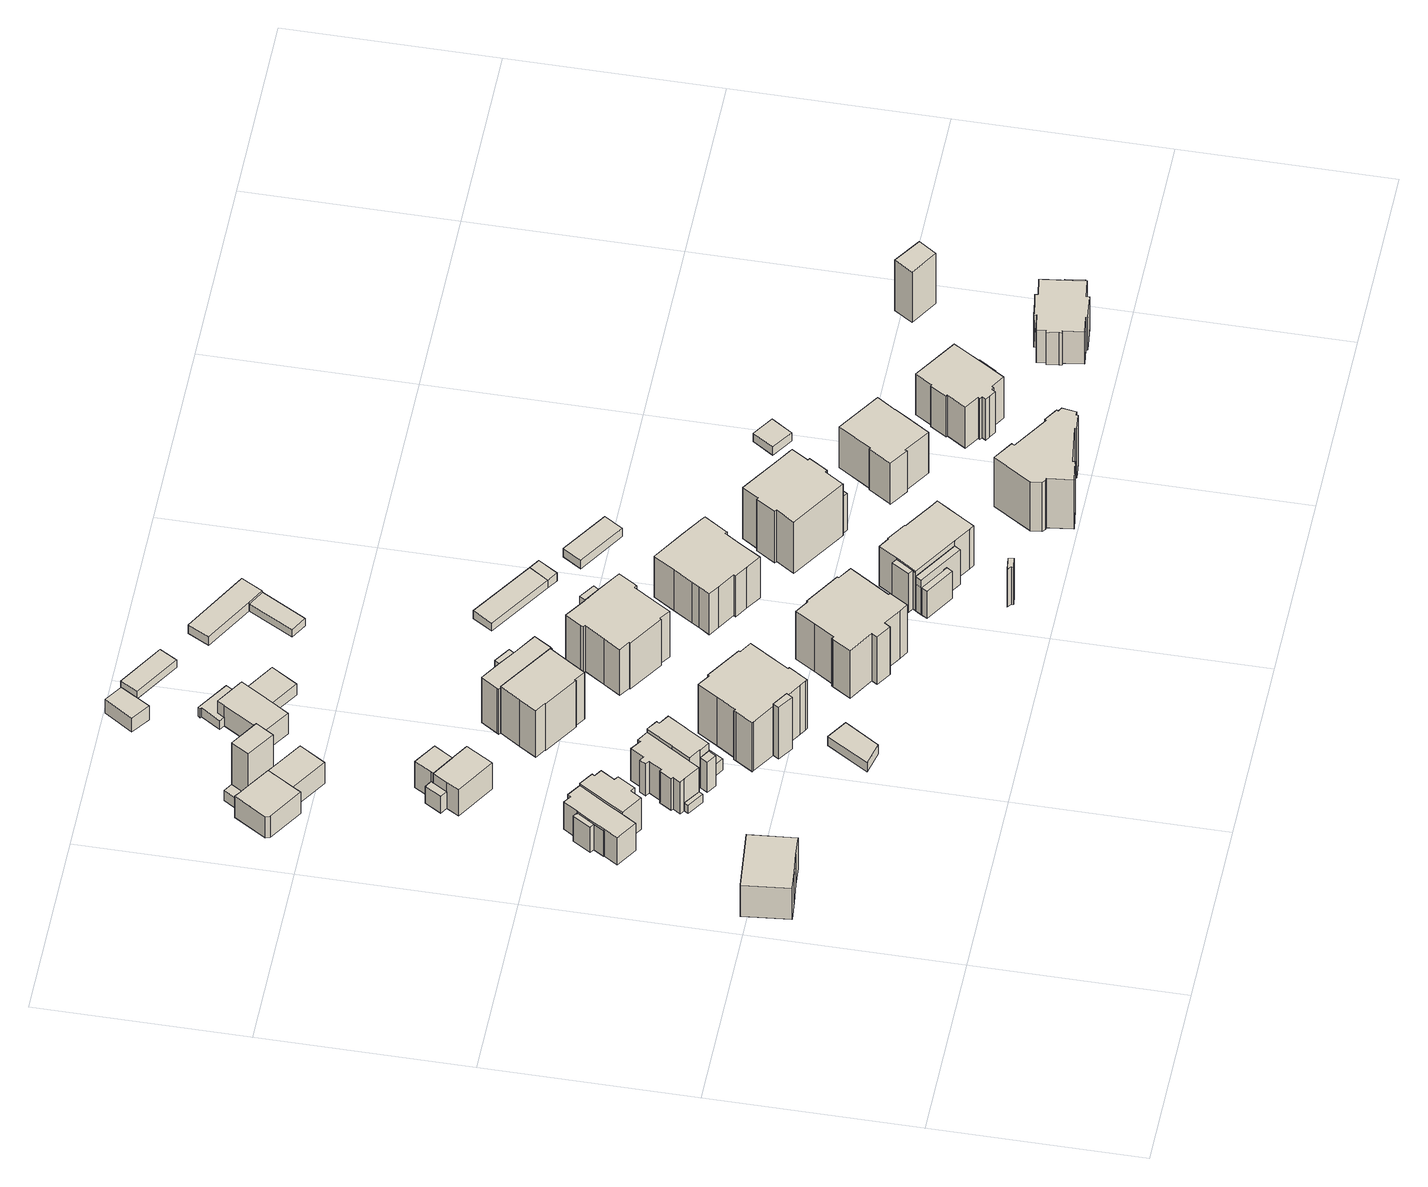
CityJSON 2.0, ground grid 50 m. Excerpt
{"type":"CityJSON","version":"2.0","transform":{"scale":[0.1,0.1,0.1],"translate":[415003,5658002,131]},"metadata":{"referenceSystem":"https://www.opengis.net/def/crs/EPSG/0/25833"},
"CityObjects":{
"building1":{"type":"Building","attributes":{"Dachtyp_tdc":"tdcGableRoof","Gemeindeschluessel":14612000,"Dachneigung":16.51,"QualitaetDacherkennung":31,"Geometrietyp2DReferenz":"3000","measuredHeight":10.68,"function":"31001_9998","roofType":"3100"},"geometry":[{"type":"Solid","lod":"1","boundaries":[[[[0,1,2,3,4,5]],[[6,7,8,9,10,11]],[[5,7,6,0]],[[4,8,7,5]],[[3,9,8,4]],[[2,10,9,3]],[[1,11,10,2]],[[0,6,11,1]]]]}]},
"building2":{"type":"Building","attributes":{"Gemeindeschluessel":14612000,"Geometrietyp2DReferenz":"3000","function":"31001_9998","roofType":"9999"},"children":["building2-1","building2-2"]},
"building2-1":{"type":"BuildingPart","attributes":{"Dachtyp_tdc":"tdcGableRoof","Dachneigung":36.99,"QualitaetDacherkennung":23,"Geometrietyp2DReferenz":"3000","measuredHeight":11.78,"roofType":"3100"},"parents":["building2"],"geometry":[{"type":"Solid","lod":"1","boundaries":[[[[12,13,14,15,16,17,18,19,20,21,22,23]],[[24,25,26,27,28,29,30,31,32,33,34,35]],[[23,25,24,12]],[[22,26,25,23]],[[21,27,26,22]],[[20,28,27,21]],[[19,29,28,20]],[[18,30,29,19]],[[17,31,30,18]],[[16,32,31,17]],[[15,33,32,16]],[[14,34,33,15]],[[13,35,34,14]],[[12,24,35,13]]]]}]},
"building2-2":{"type":"BuildingPart","attributes":{"Dachtyp_tdc":"tdcPolyFlatRoof","Dachneigung":38.3,"QualitaetDacherkennung":41,"Geometrietyp2DReferenz":"3000","measuredHeight":8.62,"roofType":"2100"},"parents":["building2"],"geometry":[{"type":"Solid","lod":"1","boundaries":[[[[36,37,38,39,40,41,42]],[[28,27,25,43,44,45,46]],[[42,27,28,36]],[[41,25,27,42]],[[40,43,25,41]],[[39,44,43,40]],[[38,45,44,39]],[[37,46,45,38]],[[36,28,46,37]]]]}]},
"building3":{"type":"Building","attributes":{"Dachtyp_tdc":"tdcFreeFormRoof","Gemeindeschluessel":14612000,"Dachneigung":38.51,"QualitaetDacherkennung":31,"Geometrietyp2DReferenz":"3000","measuredHeight":11.96,"function":"31001_9998","roofType":"5000"},"geometry":[{"type":"Solid","lod":"1","boundaries":[[[[47,48,49,50,51,52,53,54,55,56]],[[57,58,59,60,61,62,63,64,65,66]],[[56,58,57,47]],[[55,59,58,56]],[[54,60,59,55]],[[53,61,60,54]],[[52,62,61,53]],[[51,63,62,52]],[[50,64,63,51]],[[49,65,64,50]],[[48,66,65,49]],[[47,57,66,48]]]]}]},
"building4":{"type":"Building","attributes":{"Gemeindeschluessel":14612000,"Geometrietyp2DReferenz":"3000","function":"31001_9998","roofType":"9999"},"children":["building4-1","building4-2"]},
"building4-1":{"type":"BuildingPart","attributes":{"Dachtyp_tdc":"tdcPolyFlatRoof","Dachneigung":0,"QualitaetDacherkennung":45,"Geometrietyp2DReferenz":"3000","measuredHeight":2.56,"roofType":"1000"},"parents":["building4"],"geometry":[{"type":"Solid","lod":"1","boundaries":[[[[67,68,69,70]],[[71,72,73,74]],[[70,72,71,67]],[[69,73,72,70]],[[68,74,73,69]],[[67,71,74,68]]]]}]},
"building4-2":{"type":"BuildingPart","attributes":{"Dachtyp_tdc":"tdcHipAndGableRoof","Dachneigung":37.4,"QualitaetDacherkennung":36,"Geometrietyp2DReferenz":"3000","measuredHeight":12.07,"roofType":"5000"},"parents":["building4"],"geometry":[{"type":"Solid","lod":"1","boundaries":[[[[75,76,77,78,79,80,81,82,83,84,85,86,87,88,89,90,91,92]],[[93,94,95,96,97,98,99,100,101,102,103,104,73,105,72,106,107,108]],[[92,94,93,75]],[[91,95,94,92]],[[90,96,95,91]],[[89,97,96,90]],[[88,98,97,89]],[[87,99,98,88]],[[86,100,99,87]],[[85,101,100,86]],[[84,102,101,85]],[[83,103,102,84]],[[82,104,103,83]],[[81,73,104,82]],[[80,105,73,81]],[[79,72,105,80]],[[78,106,72,79]],[[77,107,106,78]],[[76,108,107,77]],[[75,93,108,76]]]]}]},
"building5":{"type":"Building","attributes":{"Gemeindeschluessel":14612000,"Geometrietyp2DReferenz":"3000","function":"31001_9998","roofType":"9999"},"children":["building5-1","building5-2"]},
"building5-1":{"type":"BuildingPart","attributes":{"Dachtyp_tdc":"tdcPolyFlatRoof","Dachneigung":0,"QualitaetDacherkennung":68,"Geometrietyp2DReferenz":"3000","measuredHeight":6.75,"roofType":"1000"},"parents":["building5"],"geometry":[{"type":"Solid","lod":"1","boundaries":[[[[109,110,111,112,113]],[[114,115,116,117,118]],[[113,115,114,109]],[[112,116,115,113]],[[111,117,116,112]],[[110,118,117,111]],[[109,114,118,110]]]]}]},
"building5-2":{"type":"BuildingPart","attributes":{"Dachtyp_tdc":"tdcPolyFlatRoof","Dachneigung":0,"QualitaetDacherkennung":39,"Geometrietyp2DReferenz":"3000","measuredHeight":6.82,"roofType":"1000"},"parents":["building5"],"geometry":[{"type":"Solid","lod":"1","boundaries":[[[[119,120,121,122,123,124,125,126]],[[127,128,129,130,131,117,116,132]],[[126,128,127,119]],[[125,129,128,126]],[[124,130,129,125]],[[123,131,130,124]],[[122,117,131,123]],[[121,116,117,122]],[[120,132,116,121]],[[119,127,132,120]]]]}]},
"building6":{"type":"Building","attributes":{"Dachtyp_tdc":"tdcPolyFlatRoof","Gemeindeschluessel":14612000,"Dachneigung":8.04,"QualitaetDacherkennung":46,"Geometrietyp2DReferenz":"3000","measuredHeight":3.46,"function":"31001_9998","roofType":"2100"},"geometry":[{"type":"Solid","lod":"1","boundaries":[[[[133,134,135,136]],[[137,138,139,140]],[[136,138,137,133]],[[135,139,138,136]],[[134,140,139,135]],[[133,137,140,134]]]]}]},
"building7":{"type":"Building","attributes":{"Gemeindeschluessel":14612000,"Geometrietyp2DReferenz":"3000","function":"31001_9998","roofType":"9999"},"children":["building7-1","building7-2","building7-3"]},
"building7-1":{"type":"BuildingPart","attributes":{"Dachtyp_tdc":"tdcPolyFlatRoof","Dachneigung":0,"QualitaetDacherkennung":43,"Geometrietyp2DReferenz":"3000","measuredHeight":5.32,"roofType":"1000"},"parents":["building7"],"geometry":[{"type":"Solid","lod":"1","boundaries":[[[[141,142,143,144,145]],[[146,147,148,149,150]],[[145,147,146,141]],[[144,148,147,145]],[[143,149,148,144]],[[142,150,149,143]],[[141,146,150,142]]]]}]},
"building7-2":{"type":"BuildingPart","attributes":{"Dachtyp_tdc":"tdcPolyFlatRoof","Dachneigung":0,"QualitaetDacherkennung":62,"Geometrietyp2DReferenz":"3000","measuredHeight":8.32,"roofType":"1000"},"parents":["building7"],"geometry":[{"type":"Solid","lod":"1","boundaries":[[[[151,152,153,154,155]],[[156,157,149,148,158]],[[155,157,156,151]],[[154,149,157,155]],[[153,148,149,154]],[[152,158,148,153]],[[151,156,158,152]]]]}]},
"building7-3":{"type":"BuildingPart","attributes":{"Dachtyp_tdc":"tdcPolyFlatRoof","Dachneigung":0,"QualitaetDacherkennung":72,"Geometrietyp2DReferenz":"3000","measuredHeight":8.38,"roofType":"1000"},"parents":["building7"],"geometry":[{"type":"Solid","lod":"1","boundaries":[[[[159,155,154,160,161,162]],[[163,164,165,150,149,157]],[[162,164,163,159]],[[161,165,164,162]],[[160,150,165,161]],[[154,149,150,160]],[[155,157,149,154]],[[159,163,157,155]]]]}]},
"building8":{"type":"Building","attributes":{"Gemeindeschluessel":14612000,"Geometrietyp2DReferenz":"3000","function":"31001_9998","roofType":"9999"},"children":["building8-1","building8-2","building8-3"]},
"building8-1":{"type":"BuildingPart","attributes":{"Dachtyp_tdc":"tdcHipAndGableRoof","Dachneigung":10.18,"QualitaetDacherkennung":21,"Geometrietyp2DReferenz":"3000","measuredHeight":4.13,"roofType":"5000"},"parents":["building8"],"geometry":[{"type":"Solid","lod":"1","boundaries":[[[[166,167,168,169,170,171,172]],[[173,174,175,176,177,178,179]],[[172,174,173,166]],[[171,175,174,172]],[[170,176,175,171]],[[169,177,176,170]],[[168,178,177,169]],[[167,179,178,168]],[[166,173,179,167]]]]}]},
"building8-2":{"type":"BuildingPart","attributes":{"Dachtyp_tdc":"tdcPolyFlatRoof","Dachneigung":28.04,"QualitaetDacherkennung":26,"Geometrietyp2DReferenz":"3000","measuredHeight":10.11,"roofType":"2100"},"parents":["building8"],"geometry":[{"type":"Solid","lod":"1","boundaries":[[[[180,181,182,183,184]],[[185,186,173,187,188]],[[184,186,185,180]],[[183,173,186,184]],[[182,187,173,183]],[[181,188,187,182]],[[180,185,188,181]]]]}]},
"building8-3":{"type":"BuildingPart","attributes":{"Dachtyp_tdc":"tdcGableRoof","Dachneigung":23.94,"QualitaetDacherkennung":25,"Geometrietyp2DReferenz":"3000","measuredHeight":13.7,"roofType":"3100"},"parents":["building8"],"geometry":[{"type":"Solid","lod":"1","boundaries":[[[[189,190,191,192,193,194,195,196,197,198,199]],[[200,201,175,174,186,185,202,203,204,205,206]],[[199,201,200,189]],[[198,175,201,199]],[[197,174,175,198]],[[196,186,174,197]],[[195,185,186,196]],[[194,202,185,195]],[[193,203,202,194]],[[192,204,203,193]],[[191,205,204,192]],[[190,206,205,191]],[[189,200,206,190]]]]}]},
"building9":{"type":"Building","attributes":{"Dachtyp_tdc":"tdcGableRoof","Gemeindeschluessel":14612000,"Dachneigung":44.55,"QualitaetDacherkennung":6,"Geometrietyp2DReferenz":"3000","measuredHeight":18.27,"function":"31001_9998","roofType":"3100"},"geometry":[{"type":"Solid","lod":"1","boundaries":[[[[207,208,209,210]],[[211,212,213,214]],[[210,212,211,207]],[[209,213,212,210]],[[208,214,213,209]],[[207,211,214,208]]]]}]},
"building10":{"type":"Building","attributes":{"Dachtyp_tdc":"tdcPolyFlatRoof","Gemeindeschluessel":14612000,"Dachneigung":0,"QualitaetDacherkennung":79,"Geometrietyp2DReferenz":"3000","measuredHeight":2.95,"function":"31001_9998","roofType":"1000"},"geometry":[{"type":"Solid","lod":"1","boundaries":[[[[215,216,217,218]],[[219,220,221,222]],[[218,220,219,215]],[[217,221,220,218]],[[216,222,221,217]],[[215,219,222,216]]]]}]},
"building11":{"type":"Building","attributes":{"Gemeindeschluessel":14612000,"Geometrietyp2DReferenz":"3000","function":"31001_9998","roofType":"9999"},"children":["building11-1","building11-2"]},
"building11-1":{"type":"BuildingPart","attributes":{"Dachtyp_tdc":"tdcFreeFormRoof","Dachneigung":62.91,"QualitaetDacherkennung":16,"Geometrietyp2DReferenz":"3000","measuredHeight":17.29,"roofType":"5000"},"parents":["building11"],"geometry":[{"type":"Solid","lod":"1","boundaries":[[[[223,224,225,226]],[[227,228,229,230]],[[226,228,227,223]],[[225,229,228,226]],[[224,230,229,225]],[[223,227,230,224]]]]}]},
"building11-2":{"type":"BuildingPart","attributes":{"Dachtyp_tdc":"tdcCutTentRoof","Dachneigung":33.25,"QualitaetDacherkennung":57,"Geometrietyp2DReferenz":"3000","measuredHeight":17.59,"roofType":"9999"},"parents":["building11"],"geometry":[{"type":"Solid","lod":"1","boundaries":[[[[231,232,233,234,235,236,237,238,239,240,241,242,243,244,245,246,247,248,249]],[[250,251,252,253,254,255,256,257,229,228,258,259,260,261,262,263,264,265,266]],[[249,251,250,231]],[[248,252,251,249]],[[247,253,252,248]],[[246,254,253,247]],[[245,255,254,246]],[[244,256,255,245]],[[243,257,256,244]],[[242,229,257,243]],[[241,228,229,242]],[[240,258,228,241]],[[239,259,258,240]],[[238,260,259,239]],[[237,261,260,238]],[[236,262,261,237]],[[235,263,262,236]],[[234,264,263,235]],[[233,265,264,234]],[[232,266,265,233]],[[231,250,266,232]]]]}]},
"building12":{"type":"Building","attributes":{"Gemeindeschluessel":14612000,"Geometrietyp2DReferenz":"3000","function":"31001_9998","roofType":"9999"},"children":["building12-1","building12-2","building12-3"]},
"building12-1":{"type":"BuildingPart","attributes":{"Dachtyp_tdc":"tdcPolyFlatRoof","Dachneigung":19.4,"QualitaetDacherkennung":37,"Geometrietyp2DReferenz":"3000","measuredHeight":14.12,"roofType":"2100"},"parents":["building12"],"geometry":[{"type":"Solid","lod":"1","boundaries":[[[[267,268,269,270]],[[271,272,273,274]],[[270,272,271,267]],[[269,273,272,270]],[[268,274,273,269]],[[267,271,274,268]]]]}]},
"building12-2":{"type":"BuildingPart","attributes":{"Dachtyp_tdc":"tdcHipRoof","Dachneigung":27.9,"QualitaetDacherkennung":31,"Geometrietyp2DReferenz":"3000","measuredHeight":16.5,"roofType":"3200"},"parents":["building12"],"geometry":[{"type":"Solid","lod":"1","boundaries":[[[[275,276,277,278,279,280,281,282,283,284]],[[285,286,287,288,289,290,291,292,293,294]],[[284,286,285,275]],[[283,287,286,284]],[[282,288,287,283]],[[281,289,288,282]],[[280,290,289,281]],[[279,291,290,280]],[[278,292,291,279]],[[277,293,292,278]],[[276,294,293,277]],[[275,285,294,276]]]]}]},
"building12-3":{"type":"BuildingPart","attributes":{"Dachtyp_tdc":"tdcHipRoof","Dachneigung":30.08,"QualitaetDacherkennung":36,"Geometrietyp2DReferenz":"3000","measuredHeight":15.33,"roofType":"3200"},"parents":["building12"],"geometry":[{"type":"Solid","lod":"1","boundaries":[[[[295,296,297,298,299,300,301,302,303,304]],[[289,305,306,307,273,272,308,309,310,290]],[[303,305,289,304]],[[302,306,305,303]],[[301,307,306,302]],[[300,273,307,301]],[[299,272,273,300]],[[298,308,272,299]],[[297,309,308,298]],[[296,310,309,297]],[[295,290,310,296]],[[304,289,290,295]]]]}]},
"building13":{"type":"Building","attributes":{"Dachtyp_tdc":"tdcPolyFlatRoof","Gemeindeschluessel":14612000,"Dachneigung":0,"QualitaetDacherkennung":77,"Geometrietyp2DReferenz":"3000","measuredHeight":6.47,"function":"31001_9998","roofType":"1000"},"geometry":[{"type":"Solid","lod":"1","boundaries":[[[[311,312,313,314,315,316,317]],[[318,319,320,321,322,323,324]],[[317,319,318,311]],[[316,320,319,317]],[[315,321,320,316]],[[314,322,321,315]],[[313,323,322,314]],[[312,324,323,313]],[[311,318,324,312]]]]}]},
"building14":{"type":"Building","attributes":{"Dachtyp_tdc":"tdcPolyFlatRoof","Gemeindeschluessel":14612000,"Dachneigung":0,"QualitaetDacherkennung":74,"Geometrietyp2DReferenz":"3000","measuredHeight":2.83,"function":"31001_9998","roofType":"1000"},"geometry":[{"type":"Solid","lod":"1","boundaries":[[[[325,326,327,328,329,330,331,332]],[[333,334,335,336,337,338,339,340]],[[332,334,333,325]],[[331,335,334,332]],[[330,336,335,331]],[[329,337,336,330]],[[328,338,337,329]],[[327,339,338,328]],[[326,340,339,327]],[[325,333,340,326]]]]}]},
"building15":{"type":"Building","attributes":{"Dachtyp_tdc":"tdcPolyFlatRoof","Gemeindeschluessel":14612000,"Dachneigung":0,"QualitaetDacherkennung":57,"Geometrietyp2DReferenz":"3000","measuredHeight":4.33,"function":"31001_9998","roofType":"1000"},"geometry":[{"type":"Solid","lod":"1","boundaries":[[[[341,342,343,344,345]],[[346,347,348,349,350]],[[345,347,346,341]],[[344,348,347,345]],[[343,349,348,344]],[[342,350,349,343]],[[341,346,350,342]]]]}]},
"building16":{"type":"Building","attributes":{"Dachtyp_tdc":"tdcPolyFlatRoof","Gemeindeschluessel":14612000,"Dachneigung":0,"QualitaetDacherkennung":84,"Geometrietyp2DReferenz":"3000","measuredHeight":3.45,"function":"31001_9998","roofType":"1000"},"geometry":[{"type":"Solid","lod":"1","boundaries":[[[[351,352,353,354]],[[355,356,318,324]],[[354,356,355,351]],[[353,318,356,354]],[[352,324,318,353]],[[351,355,324,352]]]]}]},
"building17":{"type":"Building","attributes":{"Dachtyp_tdc":"tdcFreeFormRoof","Gemeindeschluessel":14612000,"Dachneigung":0.105,"QualitaetDacherkennung":52,"Geometrietyp2DReferenz":"3000","measuredHeight":16.97,"function":"31001_9998","roofType":"5000"},"geometry":[{"type":"Solid","lod":"1","boundaries":[[[[357,358,359,360,361,362,363,364,365,366,367,368,369,370,371,372,373,374,375]],[[376,377,378,379,380,381,382,383,384,385,386,387,388,389,390,391,392,393,394]],[[375,377,376,357]],[[374,378,377,375]],[[373,379,378,374]],[[372,380,379,373]],[[371,381,380,372]],[[370,382,381,371]],[[369,383,382,370]],[[368,384,383,369]],[[367,385,384,368]],[[366,386,385,367]],[[365,387,386,366]],[[364,388,387,365]],[[363,389,388,364]],[[362,390,389,363]],[[361,391,390,362]],[[360,392,391,361]],[[359,393,392,360]],[[358,394,393,359]],[[357,376,394,358]]]]}]},
"building18":{"type":"Building","attributes":{"Gemeindeschluessel":14612000,"Geometrietyp2DReferenz":"3000","function":"31001_9998","roofType":"9999"},"children":["building18-1","building18-2"]},
"building18-1":{"type":"BuildingPart","attributes":{"Dachtyp_tdc":"tdcPolyFlatRoof","Dachneigung":25.23,"QualitaetDacherkennung":44,"Geometrietyp2DReferenz":"3000","measuredHeight":14.77,"roofType":"2100"},"parents":["building18"],"geometry":[{"type":"Solid","lod":"1","boundaries":[[[[395,396,397,398]],[[399,400,401,402]],[[398,400,399,395]],[[397,401,400,398]],[[396,402,401,397]],[[395,399,402,396]]]]}]},
"building18-2":{"type":"BuildingPart","attributes":{"Dachtyp_tdc":"tdcCutTentRoof","Dachneigung":33.78,"QualitaetDacherkennung":55,"Geometrietyp2DReferenz":"3000","measuredHeight":16.41,"roofType":"9999"},"parents":["building18"],"geometry":[{"type":"Solid","lod":"1","boundaries":[[[[403,404,405,406,407,408,409,410,411,412,413,414,415,416,417,418,419,420,421,422,423]],[[424,425,426,427,428,429,430,431,432,433,434,435,436,437,438,439,401,400,440,441,442]],[[423,425,424,403]],[[422,426,425,423]],[[421,427,426,422]],[[420,428,427,421]],[[419,429,428,420]],[[418,430,429,419]],[[417,431,430,418]],[[416,432,431,417]],[[415,433,432,416]],[[414,434,433,415]],[[413,435,434,414]],[[412,436,435,413]],[[411,437,436,412]],[[410,438,437,411]],[[409,439,438,410]],[[408,401,439,409]],[[407,400,401,408]],[[406,440,400,407]],[[405,441,440,406]],[[404,442,441,405]],[[403,424,442,404]]]]}]},
"building19":{"type":"Building","attributes":{"Dachtyp_tdc":"tdcPolyFlatRoof","Gemeindeschluessel":14612000,"Dachneigung":0,"QualitaetDacherkennung":63,"Geometrietyp2DReferenz":"3000","measuredHeight":2.33,"function":"31001_9998","roofType":"1000"},"geometry":[{"type":"Solid","lod":"1","boundaries":[[[[443,444,445,446]],[[447,448,449,450]],[[446,448,447,443]],[[445,449,448,446]],[[444,450,449,445]],[[443,447,450,444]]]]}]},
"building20":{"type":"Building","attributes":{"Dachtyp_tdc":"tdcPolyFlatRoof","Gemeindeschluessel":14612000,"Dachneigung":9.27,"QualitaetDacherkennung":29,"Geometrietyp2DReferenz":"3000","measuredHeight":12.15,"function":"31001_9998","roofType":"2100"},"geometry":[{"type":"Solid","lod":"1","boundaries":[[[[451,452,453,454,455]],[[456,457,458,459,460]],[[455,457,456,451]],[[454,458,457,455]],[[453,459,458,454]],[[452,460,459,453]],[[451,456,460,452]]]]}]},
"building21":{"type":"Building","attributes":{"Gemeindeschluessel":14612000,"Geometrietyp2DReferenz":"3000","function":"31001_9998","roofType":"9999"},"children":["building21-1","building21-2"]},
"building21-1":{"type":"BuildingPart","attributes":{"Dachtyp_tdc":"tdcPolyFlatRoof","Dachneigung":0,"QualitaetDacherkennung":47,"Geometrietyp2DReferenz":"3000","measuredHeight":2.73,"roofType":"1000"},"parents":["building21"],"geometry":[{"type":"Solid","lod":"1","boundaries":[[[[461,462,463,464,465]],[[466,467,468,469,470]],[[465,467,466,461]],[[464,468,467,465]],[[463,469,468,464]],[[462,470,469,463]],[[461,466,470,462]]]]}]},
"building21-2":{"type":"BuildingPart","attributes":{"Dachtyp_tdc":"tdcPolyFlatRoof","Dachneigung":3.04,"QualitaetDacherkennung":81,"Geometrietyp2DReferenz":"3000","measuredHeight":2.46,"roofType":"2100"},"parents":["building21"],"geometry":[{"type":"Solid","lod":"1","boundaries":[[[[471,472,473,474]],[[475,476,470,469]],[[474,476,475,471]],[[473,470,476,474]],[[472,469,470,473]],[[471,475,469,472]]]]}]},
"building22":{"type":"Building","attributes":{"Gemeindeschluessel":14612000,"Dachtyp_tdc":"tdcHipAndGableRoof","Dachneigung":10.62,"QualitaetDacherkennung":22,"Geometrietyp2DReferenz":"3000","measuredHeight":16.78,"function":"31001_9998","roofType":"5000"},"geometry":[{"type":"Solid","lod":"1","boundaries":[[[[477,478,479,480,481,482,483,484,485,486,487,488,489,490,491,492,493]],[[494,495,496,497,498,499,500,501,502,503,504,505,506,507,508,509,510]],[[493,495,494,477]],[[492,496,495,493]],[[491,497,496,492]],[[490,498,497,491]],[[489,499,498,490]],[[488,500,499,489]],[[487,501,500,488]],[[486,502,501,487]],[[485,503,502,486]],[[484,504,503,485]],[[483,505,504,484]],[[482,506,505,483]],[[481,507,506,482]],[[480,508,507,481]],[[479,509,508,480]],[[478,510,509,479]],[[477,494,510,478]]]]}]},
"building23":{"type":"Building","attributes":{"Gemeindeschluessel":14612000,"Dachtyp_tdc":"tdcPolyFlatRoof","Dachneigung":3.82,"QualitaetDacherkennung":83,"Geometrietyp2DReferenz":"3000","measuredHeight":2.7,"function":"31001_2463","roofType":"2100"},"geometry":[{"type":"Solid","lod":"1","boundaries":[[[[511,512,513,514]],[[515,516,517,518]],[[514,516,515,511]],[[513,517,516,514]],[[512,518,517,513]],[[511,515,518,512]]]]}]},
"building24":{"type":"Building","attributes":{"Gemeindeschluessel":14612000,"Geometrietyp2DReferenz":"3000","function":"31001_9998","roofType":"9999"},"children":["building24-1","building24-2","building24-3","building24-4"]},
"building24-1":{"type":"BuildingPart","attributes":{"Dachtyp_tdc":"tdcPolyFlatRoof","Dachneigung":28.82,"QualitaetDacherkennung":41,"Geometrietyp2DReferenz":"3000","measuredHeight":12.56,"roofType":"2100"},"parents":["building24"],"geometry":[{"type":"Solid","lod":"1","boundaries":[[[[519,520,521,522,523]],[[524,525,526,527,528]],[[523,525,524,519]],[[522,526,525,523]],[[521,527,526,522]],[[520,528,527,521]],[[519,524,528,520]]]]}]},
"building24-2":{"type":"BuildingPart","attributes":{"Dachtyp_tdc":"tdcFreeFormRoof","Dachneigung":75.92,"QualitaetDacherkennung":25,"Geometrietyp2DReferenz":"3000","measuredHeight":12.61,"roofType":"5000"},"parents":["building24"],"geometry":[{"type":"Solid","lod":"1","boundaries":[[[[529,530,531,532]],[[533,534,535,525]],[[532,534,533,529]],[[531,535,534,532]],[[530,525,535,531]],[[529,533,525,530]]]]}]},
"building24-3":{"type":"BuildingPart","attributes":{"Dachtyp_tdc":"tdcFreeFormRoof","Dachneigung":58.16,"QualitaetDacherkennung":13,"Geometrietyp2DReferenz":"3000","measuredHeight":10.66,"roofType":"5000"},"parents":["building24"],"geometry":[{"type":"MultiSurface","lod":"1","boundaries":[[[536,537,536,538,539,540]],[[535,541,542,543,535,525]],[[540,541,535,536]],[[539,542,541,540]],[[538,543,542,539]],[[536,535,543,538]],[[537,525,535,536]]]}]},
"building24-4":{"type":"BuildingPart","attributes":{"Dachtyp_tdc":"tdcHipRoof","Dachneigung":23.86,"QualitaetDacherkennung":37,"Geometrietyp2DReferenz":"3000","measuredHeight":14.15,"roofType":"3200"},"parents":["building24"],"geometry":[{"type":"Solid","lod":"1","boundaries":[[[[544,545,546,547,548,549,550,551,552,553,554,555,556,557]],[[558,559,560,561,562,563,564,565,533,525,524,566,567,568]],[[557,559,558,544]],[[556,560,559,557]],[[555,561,560,556]],[[554,562,561,555]],[[553,563,562,554]],[[552,564,563,553]],[[551,565,564,552]],[[550,533,565,551]],[[549,525,533,550]],[[548,524,525,549]],[[547,566,524,548]],[[546,567,566,547]],[[545,568,567,546]],[[544,558,568,545]]]]}]},
"building25":{"type":"Building","attributes":{"Dachtyp_tdc":"tdcPolyFlatRoof","Gemeindeschluessel":14612000,"Dachneigung":4.11,"QualitaetDacherkennung":76,"Geometrietyp2DReferenz":"3000","measuredHeight":2.75,"function":"31001_9998","roofType":"2100"},"geometry":[{"type":"Solid","lod":"1","boundaries":[[[[569,513,512,570]],[[571,572,518,517]],[[570,572,571,569]],[[512,518,572,570]],[[513,517,518,512]],[[569,571,517,513]]]]}]},
"building26":{"type":"Building","attributes":{"Dachtyp_tdc":"tdcPolyFlatRoof","Gemeindeschluessel":14612000,"Dachneigung":2.9,"QualitaetDacherkennung":64,"Geometrietyp2DReferenz":"3000","measuredHeight":2.85,"function":"31001_9998","roofType":"2100"},"geometry":[{"type":"Solid","lod":"1","boundaries":[[[[573,574,575,576]],[[577,578,579,580]],[[576,578,577,573]],[[575,579,578,576]],[[574,580,579,575]],[[573,577,580,574]]]]}]},
"building27":{"type":"Building","attributes":{"Gemeindeschluessel":14612000,"Geometrietyp2DReferenz":"3000","function":"31001_9998","roofType":"9999"},"children":["building27-1","building27-2","building27-3"]},
"building27-1":{"type":"BuildingPart","attributes":{"Dachtyp_tdc":"tdcFreeFormRoof","Dachneigung":48.57,"QualitaetDacherkennung":22,"Geometrietyp2DReferenz":"3000","measuredHeight":13.56,"roofType":"5000"},"parents":["building27"],"geometry":[{"type":"Solid","lod":"1","boundaries":[[[[581,582,583,584]],[[585,586,587,588]],[[584,586,585,581]],[[583,587,586,584]],[[582,588,587,583]],[[581,585,588,582]]]]}]},
"building27-2":{"type":"BuildingPart","attributes":{"Dachtyp_tdc":"tdcTentRoof","Dachneigung":27.45,"QualitaetDacherkennung":51,"Geometrietyp2DReferenz":"3000","measuredHeight":18.66,"roofType":"3500"},"parents":["building27"],"geometry":[{"type":"Solid","lod":"1","boundaries":[[[[589,590,591,592,593,594,595,596,597,598,599,600,601,602,603]],[[604,605,606,607,608,609,610,611,612,613,614,615,616,586,585]],[[603,605,604,589]],[[602,606,605,603]],[[601,607,606,602]],[[600,608,607,601]],[[599,609,608,600]],[[598,610,609,599]],[[597,611,610,598]],[[596,612,611,597]],[[595,613,612,596]],[[594,614,613,595]],[[593,615,614,594]],[[592,616,615,593]],[[591,586,616,592]],[[590,585,586,591]],[[589,604,585,590]]]]}]},
"building27-3":{"type":"BuildingPart","attributes":{"Dachtyp_tdc":"tdcPolyFlatRoof","Dachneigung":6.93,"QualitaetDacherkennung":48,"Geometrietyp2DReferenz":"3000","measuredHeight":11.78,"roofType":"2100"},"parents":["building27"],"geometry":[{"type":"Solid","lod":"1","boundaries":[[[[617,618,619,620,621]],[[622,609,608,607,623]],[[621,609,622,617]],[[620,608,609,621]],[[619,607,608,620]],[[618,623,607,619]],[[617,622,623,618]]]]}]},
"building28":{"type":"Building","attributes":{"Dachtyp_tdc":"tdcFreeFormRoof","Gemeindeschluessel":14612000,"Dachneigung":37.5,"QualitaetDacherkennung":21,"Geometrietyp2DReferenz":"3000","measuredHeight":18.26,"function":"31001_9998","roofType":"5000"},"geometry":[{"type":"Solid","lod":"1","boundaries":[[[[624,625,626,627,628,629,630,631,632,633,634,635,636,637,638,639,640,641,642,643]],[[644,645,646,647,648,649,650,651,652,653,654,655,656,657,658,659,660,661,662,663]],[[643,645,644,624]],[[642,646,645,643]],[[641,647,646,642]],[[640,648,647,641]],[[639,649,648,640]],[[638,650,649,639]],[[637,651,650,638]],[[636,652,651,637]],[[635,653,652,636]],[[634,654,653,635]],[[633,655,654,634]],[[632,656,655,633]],[[631,657,656,632]],[[630,658,657,631]],[[629,659,658,630]],[[628,660,659,629]],[[627,661,660,628]],[[626,662,661,627]],[[625,663,662,626]],[[624,644,663,625]]]]}]},
"building29":{"type":"Building","attributes":{"Gemeindeschluessel":14612000,"Geometrietyp2DReferenz":"3000","function":"31001_9998","roofType":"9999"},"children":["building29-1","building29-2"]},
"building29-1":{"type":"BuildingPart","attributes":{"Dachtyp_tdc":"tdcTentRoof","Dachneigung":10,"QualitaetDacherkennung":32,"Geometrietyp2DReferenz":"3000","measuredHeight":13.82,"roofType":"3500"},"parents":["building29"],"geometry":[{"type":"Solid","lod":"1","boundaries":[[[[664,665,666,667,668,669,670,671,672,673,674,675]],[[676,677,678,679,680,681,682,683,684,685,686,687]],[[675,677,676,664]],[[674,678,677,675]],[[673,679,678,674]],[[672,680,679,673]],[[671,681,680,672]],[[670,682,681,671]],[[669,683,682,670]],[[668,684,683,669]],[[667,685,684,668]],[[666,686,685,667]],[[665,687,686,666]],[[664,676,687,665]]]]}]},
"building29-2":{"type":"BuildingPart","attributes":{"Dachtyp_tdc":"tdcGableRoof","Dachneigung":13.65,"QualitaetDacherkennung":11,"Geometrietyp2DReferenz":"3000","measuredHeight":10.24,"roofType":"3100"},"parents":["building29"],"geometry":[{"type":"Solid","lod":"1","boundaries":[[[[688,689,690,691,692,693,694,695]],[[678,696,677,697,698,699,700,701]],[[694,696,678,695]],[[693,677,696,694]],[[692,697,677,693]],[[691,698,697,692]],[[690,699,698,691]],[[689,700,699,690]],[[688,701,700,689]],[[695,678,701,688]]]]}]},
"building30":{"type":"Building","attributes":{"Dachtyp_tdc":"tdcPolyFlatRoof","Gemeindeschluessel":14612000,"Dachneigung":0,"QualitaetDacherkennung":31,"Geometrietyp2DReferenz":"3000","measuredHeight":2.5,"function":"31001_9998","roofType":"1000"},"geometry":[{"type":"Solid","lod":"1","boundaries":[[[[702,703,704,705]],[[706,707,708,709]],[[705,707,706,702]],[[704,708,707,705]],[[703,709,708,704]],[[702,706,709,703]]]]}]},
"building31":{"type":"Building","attributes":{"Gemeindeschluessel":14612000,"Geometrietyp2DReferenz":"3000","function":"31001_9998","roofType":"9999"},"children":["building31-1","building31-2"]},
"building31-1":{"type":"BuildingPart","attributes":{"Dachtyp_tdc":"tdcHipAndGableRoof","Dachneigung":20.3,"QualitaetDacherkennung":48,"Geometrietyp2DReferenz":"3000","measuredHeight":14.2,"roofType":"5000"},"parents":["building31"],"geometry":[{"type":"Solid","lod":"1","boundaries":[[[[710,711,712,713,714,715,716,717,718,719,720,721,722,723,724,725,726,727,728]],[[729,730,731,732,733,734,735,736,737,738,739,740,741,742,743,744,745,746,747]],[[727,730,729,728]],[[726,731,730,727]],[[725,732,731,726]],[[724,733,732,725]],[[723,734,733,724]],[[722,735,734,723]],[[721,736,735,722]],[[720,737,736,721]],[[719,738,737,720]],[[718,739,738,719]],[[717,740,739,718]],[[716,741,740,717]],[[715,742,741,716]],[[714,743,742,715]],[[713,744,743,714]],[[712,745,744,713]],[[711,746,745,712]],[[710,747,746,711]],[[728,729,747,710]]]]}]},
"building31-2":{"type":"BuildingPart","attributes":{"Dachtyp_tdc":"tdcFreeFormRoof","Dachneigung":46.02,"QualitaetDacherkennung":5,"Geometrietyp2DReferenz":"3000","measuredHeight":10.43,"roofType":"5000"},"parents":["building31"],"geometry":[{"type":"Solid","lod":"1","boundaries":[[[[748,749,750,751,752,753,754]],[[755,756,757,758,729,747,759]],[[754,756,755,748]],[[753,757,756,754]],[[752,758,757,753]],[[751,729,758,752]],[[750,747,729,751]],[[749,759,747,750]],[[748,755,759,749]]]]}]},
"building32":{"type":"Building","attributes":{"Gemeindeschluessel":14612000,"Geometrietyp2DReferenz":"3000","function":"31001_9998","roofType":"9999"},"children":["building32-1","building32-2"]},
"building32-1":{"type":"BuildingPart","attributes":{"Dachtyp_tdc":"tdcHipAndGableRoof","Dachneigung":25.63,"QualitaetDacherkennung":59,"Geometrietyp2DReferenz":"3000","measuredHeight":11.8,"roofType":"5000"},"parents":["building32"],"geometry":[{"type":"Solid","lod":"1","boundaries":[[[[760,761,762,763,764,765,766,767,768,769,770,771,772,773,774,775,776,777,778,779,780]],[[781,782,783,784,785,786,787,788,789,790,791,792,793,794,795,796,797,798,799,800,801]],[[780,782,781,760]],[[779,783,782,780]],[[778,784,783,779]],[[777,785,784,778]],[[776,786,785,777]],[[775,787,786,776]],[[774,788,787,775]],[[773,789,788,774]],[[772,790,789,773]],[[771,791,790,772]],[[770,792,791,771]],[[769,793,792,770]],[[768,794,793,769]],[[767,795,794,768]],[[766,796,795,767]],[[765,797,796,766]],[[764,798,797,765]],[[763,799,798,764]],[[762,800,799,763]],[[761,801,800,762]],[[760,781,801,761]]]]}]},
"building32-2":{"type":"BuildingPart","attributes":{"Dachtyp_tdc":"tdcPolyFlatRoof","Dachneigung":3.19,"QualitaetDacherkennung":56,"Geometrietyp2DReferenz":"3000","measuredHeight":7.82,"roofType":"2100"},"parents":["building32"],"geometry":[{"type":"Solid","lod":"1","boundaries":[[[[802,803,804,805,806,807]],[[808,798,797,809,810,811]],[[807,798,808,802]],[[806,797,798,807]],[[805,809,797,806]],[[804,810,809,805]],[[803,811,810,804]],[[802,808,811,803]]]]}]},
"building33":{"type":"Building","attributes":{"Dachtyp_tdc":"tdcGableRoof","Gemeindeschluessel":14612000,"Dachneigung":68.79,"QualitaetDacherkennung":2,"Geometrietyp2DReferenz":"3000","measuredHeight":19.61,"function":"31001_9998","roofType":"3100"},"geometry":[{"type":"Solid","lod":"1","boundaries":[[[[812,813,814,815]],[[816,817,818,819]],[[815,817,816,812]],[[814,818,817,815]],[[813,819,818,814]],[[812,816,819,813]]]]}]}
},
"vertices":[
[160,522,153],[6,507,153],[18,393,153],[68,398,153],[121,404,153],[171,408,153],[160,522,55],[171,408,55],[121,404,55],[68,398,55],[18,393,55],[6,507,55],
[91,797,161],[141,765,161],[162,798,161],[185,835,161],[231,906,161],[199,927,161],[194,920,161],[176,932,161],[154,898,161],[155,898,161],[135,867,161],[112,830,161],[91,797,74],[112,830,74],[135,867,74],[155,898,74],[154,898,74],[176,932,74],[194,920,74],[199,927,74],[231,906,74],[185,835,74],[162,798,74],[141,765,74],
[154,898,155],[144,905,155],[117,862,155],[127,856,155],[111,831,155],[112,830,155],[155,898,155],[111,831,74],[127,856,74],[117,862,74],[144,905,74],
[266,827,168],[256,834,168],[277,867,168],[259,879,168],[263,885,168],[231,906,168],[162,798,168],[212,766,168],[229,792,168],[239,785,168],[266,827,68],[239,785,68],[229,792,68],[212,766,68],[162,798,68],[231,906,68],[263,885,68],[259,879,68],[277,867,68],[256,834,68],
[283,674,88],[322,649,88],[328,658,88],[289,684,88],[283,674,62],[289,684,62],[328,658,62],[322,649,62],
[303,741,164],[285,712,164],[290,709,164],[278,691,164],[289,684,164],[328,659,164],[328,658,164],[344,682,164],[413,790,164],[393,802,164],[387,806,164],[383,799,164],[358,816,164],[338,784,164],[327,791,164],[318,776,164],[328,769,164],[308,738,164],[303,741,62],[308,738,62],[328,769,62],[318,776,62],[327,791,62],[338,784,62],[358,816,62],[383,799,62],[387,806,62],[393,802,62],[413,790,62],[344,682,62],[328,659,62],[278,691,62],[290,709,62],[285,712,62],
[231,1530,167],[158,1577,167],[145,1585,167],[105,1523,167],[191,1468,167],[231,1530,100],[191,1468,100],[105,1523,100],[145,1585,100],[158,1577,100],
[9,1556,168],[93,1503,168],[105,1523,168],[145,1585,168],[91,1620,168],[70,1633,168],[55,1643,168],[6,1566,168],[9,1556,100],[6,1566,100],[55,1643,100],[70,1633,100],[91,1620,100],[93,1503,100],
[118,1662,136],[97,1675,136],[70,1633,136],[91,1620,136],[118,1662,104],[91,1620,104],[70,1633,104],[97,1675,104],
[169,1205,132],[186,1195,132],[207,1229,132],[210,1234,132],[193,1244,132],[169,1205,79],[193,1244,79],[210,1234,79],[207,1229,79],[186,1195,79],
[289,1241,162],[235,1275,162],[210,1234,162],[207,1229,162],[261,1196,162],[289,1241,79],[261,1196,79],[235,1275,79],
[301,1171,162],[186,1195,162],[168,1165,162],[262,1107,162],[301,1171,79],[262,1107,79],[168,1165,79],
[391,644,92],[396,641,92],[399,645,92],[431,625,92],[468,684,92],[431,707,92],[422,693,92],[391,644,56],[422,693,56],[431,707,56],[468,684,56],[431,625,56],[399,645,56],[396,641,56],
[370,664,151],[359,646,151],[382,631,151],[391,644,151],[394,649,151],[370,664,56],[394,649,56],[382,631,56],[359,646,56],
[434,767,175],[438,773,175],[413,790,175],[372,726,175],[344,682,175],[371,665,175],[370,664,175],[394,649,175],[422,693,175],[431,707,175],[459,751,175],[434,767,56],[459,751,56],[371,665,56],[344,682,56],[372,726,56],[413,790,56],[438,773,56],
[158,1577,269],[185,1619,269],[118,1662,269],[91,1620,269],[158,1577,103],[91,1620,103],[118,1662,103],[185,1619,103],
[496,315,71],[554,301,71],[607,383,71],[559,414,71],[496,315,42],[559,414,42],[607,383,42],[554,301,42],
[498,512,208],[534,489,208],[543,503,208],[507,526,208],[498,512,43],[507,526,43],[543,503,43],[534,489,43],
[658,631,199],[574,685,199],[572,681,199],[543,700,199],[513,652,199],[483,606,199],[479,609,199],[476,603,199],[450,562,199],[454,560,199],[507,526,199],[543,503,199],[580,480,199],[596,470,199],[600,468,199],[629,513,199],[625,515,199],[685,610,199],[656,628,199],[658,631,43],[656,628,43],[685,610,43],[625,515,43],[629,513,43],[600,468,43],[596,470,43],[580,480,43],[454,560,43],[450,562,43],[476,603,43],[479,609,43],[483,606,43],[513,652,43],[543,700,43],[572,681,43],[574,685,43],
[560,1125,210],[522,1150,210],[513,1135,210],[550,1110,210],[560,1125,72],[550,1110,72],[513,1135,72],[522,1150,72],
[403,1014,221],[485,962,221],[486,965,221],[512,948,221],[538,988,221],[569,1035,221],[437,1121,221],[405,1073,221],[379,1032,221],[405,1016,221],[403,1014,72],[405,1016,72],[379,1032,72],[405,1073,72],[437,1121,72],[569,1035,72],[538,988,72],[512,948,72],[486,965,72],[485,962,72],
[569,1035,216],[574,1032,216],[578,1037,216],[603,1076,216],[550,1110,216],[513,1135,216],[461,1168,216],[435,1128,216],[432,1124,216],[437,1121,216],[432,1124,72],[435,1128,72],[461,1168,72],[603,1076,72],[578,1037,72],[574,1032,72],
[359,1629,166],[398,1691,166],[394,1694,166],[332,1733,166],[321,1716,166],[258,1616,166],[323,1574,166],[359,1629,101],[323,1574,101],[258,1616,101],[321,1716,101],[332,1733,101],[394,1694,101],[398,1691,101],
[416,1729,128],[340,1778,128],[336,1772,128],[339,1770,128],[309,1724,128],[321,1716,128],[332,1733,128],[394,1694,128],[416,1729,100],[394,1694,100],[332,1733,100],[321,1716,100],[309,1724,100],[339,1770,100],[336,1772,100],[340,1778,100],
[308,1881,146],[349,1947,146],[352,1952,146],[310,1980,146],[264,1912,146],[308,1881,102],[264,1912,102],[310,1980,102],[352,1952,102],[349,1947,102],
[481,1639,136],[398,1691,136],[359,1629,136],[441,1577,136],[481,1639,101],[441,1577,101],
[764,342,189],[799,320,189],[808,334,189],[851,307,189],[871,295,189],[898,338,189],[894,341,189],[956,437,189],[924,458,189],[926,461,189],[842,514,189],[840,511,189],[807,532,189],[777,484,189],[746,436,189],[741,439,189],[739,435,189],[712,393,189],[773,356,189],[764,342,37],[773,356,37],[712,393,37],[739,435,37],[741,439,37],[746,436,37],[777,484,37],[807,532,37],[840,511,37],[842,514,37],[926,461,37],[924,458,37],[956,437,37],[894,341,37],[898,338,37],[871,295,37],[851,307,37],[808,334,37],[799,320,37],
[790,979,202],[753,1004,202],[743,988,202],[780,965,202],[790,979,59],[780,965,59],[743,988,59],[753,1004,59],
[804,886,205],[808,891,205],[833,930,205],[828,934,205],[780,965,205],[743,988,205],[742,988,205],[695,1019,205],[690,1023,205],[665,985,205],[661,978,205],[666,975,205],[634,927,205],[608,887,205],[633,871,205],[631,868,205],[714,814,205],[717,818,205],[742,801,205],[768,842,205],[799,890,205],[804,886,59],[799,890,59],[768,842,59],[742,801,59],[717,818,59],[714,814,59],[631,868,59],[633,871,59],[608,887,59],[634,927,59],[666,975,59],[661,978,59],[665,985,59],[690,1023,59],[695,1019,59],[742,988,59],[828,934,59],[833,930,59],[808,891,59],
[502,1893,122],[393,1960,122],[368,1919,122],[477,1851,122],[502,1893,99],[477,1851,99],[368,1919,99],[393,1960,99],
[1082,102,128],[1083,97,128],[1108,100,128],[1106,114,128],[1073,110,128],[1082,102,8],[1073,110,8],[1106,114,8],[1108,100,8],[1083,97,8],
[560,1795,120],[678,1727,120],[718,1705,120],[747,1756,120],[588,1846,120],[560,1795,93],[588,1846,93],[747,1756,93],[718,1705,93],[678,1727,93],
[657,1598,116],[718,1705,116],[678,1727,116],[618,1620,116],[657,1598,93],[618,1620,93],
[1023,725,180],[1025,728,180],[1059,781,180],[1054,785,180],[1003,818,180],[922,869,180],[889,818,180],[860,773,180],[849,755,180],[832,729,180],[857,713,180],[899,687,180],[896,682,180],[926,663,180],[962,640,180],[993,690,180],[1018,728,180],[1023,725,50],[1018,728,50],[993,690,50],[962,640,50],[926,663,50],[896,682,50],[899,687,50],[857,713,50],[832,729,50],[849,755,50],[860,773,50],[889,818,50],[922,869,50],[1003,818,50],[1054,785,50],[1059,781,50],[1025,728,50],
[739,1197,93],[889,1100,93],[919,1146,93],[769,1244,93],[739,1197,68],[769,1244,68],[919,1146,68],[889,1100,68],
[1034,349,154],[1022,357,154],[995,315,154],[1007,308,154],[1002,300,154],[1034,349,32],[1002,300,32],[1007,308,32],[995,315,32],[1022,357,32],
[1108,233,142],[1002,300,142],[993,286,142],[1099,219,142],[1108,233,32],[1099,219,32],[993,286,32],
[993,286,119],[1002,300,119],[984,271,119],[1053,228,119],[1062,242,119],[1062,242,32],[1053,228,32],[984,271,32],
[1134,350,158],[1089,379,158],[1087,377,158],[1062,393,158],[1034,349,158],[1002,300,158],[1108,233,158],[1148,207,158],[1160,200,158],[1181,232,158],[1199,261,158],[1220,293,158],[1207,300,158],[1133,348,158],[1134,350,32],[1133,348,32],[1207,300,32],[1220,293,32],[1199,261,32],[1181,232,32],[1160,200,32],[1148,207,32],[1062,393,32],[1087,377,32],[1089,379,32],
[944,1130,93],[914,1084,93],[944,1130,68],[914,1084,68],
[972,1042,81],[1084,970,81],[1112,1014,81],[1001,1086,81],[972,1042,54],[1001,1086,54],[1112,1014,54],[1084,970,54],
[1272,629,166],[1283,646,166],[1250,668,166],[1239,650,166],[1272,629,36],[1239,650,36],[1250,668,36],[1283,646,36],
[1275,627,200],[1272,629,200],[1239,650,200],[1143,712,200],[1118,673,200],[1113,676,200],[1084,630,200],[1089,627,200],[1060,583,200],[1193,498,200],[1195,501,200],[1222,543,200],[1227,540,200],[1255,584,200],[1250,587,200],[1275,627,36],[1250,587,36],[1255,584,36],[1227,540,36],[1222,543,36],[1195,501,36],[1193,498,36],[1060,583,36],[1089,627,36],[1084,630,36],[1113,676,36],[1118,673,36],[1143,712,36],
[1210,492,153],[1236,534,153],[1227,540,153],[1222,543,153],[1195,501,153],[1210,492,36],[1236,534,36],
[1306,101,166],[1309,75,166],[1317,69,166],[1322,69,166],[1330,8,166],[1384,16,166],[1383,21,166],[1482,35,166],[1482,30,166],[1522,35,166],[1522,39,166],[1532,40,166],[1537,74,166],[1527,80,166],[1529,84,166],[1496,105,166],[1494,101,166],[1408,156,166],[1412,162,166],[1364,193,166],[1306,101,9],[1364,193,9],[1412,162,9],[1408,156,9],[1494,101,9],[1496,105,9],[1529,84,9],[1527,80,9],[1537,74,9],[1532,40,9],[1522,39,9],[1522,35,9],[1482,30,9],[1482,35,9],[1383,21,9],[1384,16,9],[1330,8,9],[1322,69,9],[1317,69,9],[1309,75,9],
[1476,434,154],[1506,479,154],[1403,546,154],[1353,467,154],[1350,469,154],[1316,416,154],[1315,415,154],[1359,386,154],[1361,390,154],[1423,350,154],[1452,395,154],[1477,434,154],[1476,434,24],[1477,434,24],[1452,395,24],[1423,350,24],[1361,390,24],[1359,386,24],[1315,415,24],[1316,416,24],[1350,469,24],[1353,467,24],[1403,546,24],[1506,479,24],
[1456,392,118],[1472,382,118],[1477,389,118],[1497,420,118],[1481,431,118],[1477,434,118],[1456,402,118],[1452,395,118],[1456,402,24],[1481,431,24],[1497,420,24],[1477,389,24],[1472,382,24],[1456,392,24],
[1404,694,60],[1454,661,60],[1487,711,60],[1437,744,60],[1404,694,34],[1437,744,34],[1487,711,34],[1454,661,34],
[1677,300,143],[1705,345,143],[1601,412,143],[1575,371,143],[1572,373,143],[1547,334,143],[1551,332,143],[1521,286,143],[1556,264,143],[1553,260,143],[1559,256,143],[1553,247,143],[1564,240,143],[1580,230,143],[1586,239,143],[1591,236,143],[1594,240,143],[1627,220,143],[1652,260,143],[1652,260,13],[1627,220,13],[1594,240,13],[1591,236,13],[1586,239,13],[1580,230,13],[1564,240,13],[1553,247,13],[1559,256,13],[1553,260,13],[1556,264,13],[1521,286,13],[1551,332,13],[1547,334,13],[1572,373,13],[1575,371,13],[1601,412,13],[1705,345,13],[1677,300,13],
[1698,287,111],[1680,298,111],[1677,300,111],[1652,260,111],[1655,258,111],[1668,250,111],[1672,247,111],[1698,287,13],[1672,247,13],[1668,250,13],[1655,258,13],[1680,298,13],
[1872,78,105],[1934,86,105],[1933,93,105],[1981,100,105],[1980,105,105],[1969,183,105],[1966,205,105],[1920,198,105],[1919,205,105],[1902,202,105],[1875,198,105],[1859,196,105],[1860,190,105],[1814,183,105],[1817,161,105],[1812,160,105],[1816,132,105],[1817,125,105],[1822,126,105],[1829,77,105],[1871,83,105],[1872,78,2],[1871,83,2],[1829,77,2],[1822,126,2],[1817,125,2],[1816,132,2],[1812,160,2],[1817,161,2],[1814,183,2],[1860,190,2],[1859,196,2],[1875,198,2],[1902,202,2],[1919,205,2],[1920,198,2],[1966,205,2],[1969,183,2],[1980,105,2],[1981,100,2],[1933,93,2],[1934,86,2],
[2007,108,79],[2000,153,79],[1979,150,79],[1974,183,79],[1969,183,79],[1980,105,79],[2007,108,2],[1974,183,2],[1979,150,2],[2000,153,2],
[1870,470,176],[1936,429,176],[1964,471,176],[1899,514,176],[1870,470,15],[1899,514,15],[1964,471,15],[1936,429,15]
]}
